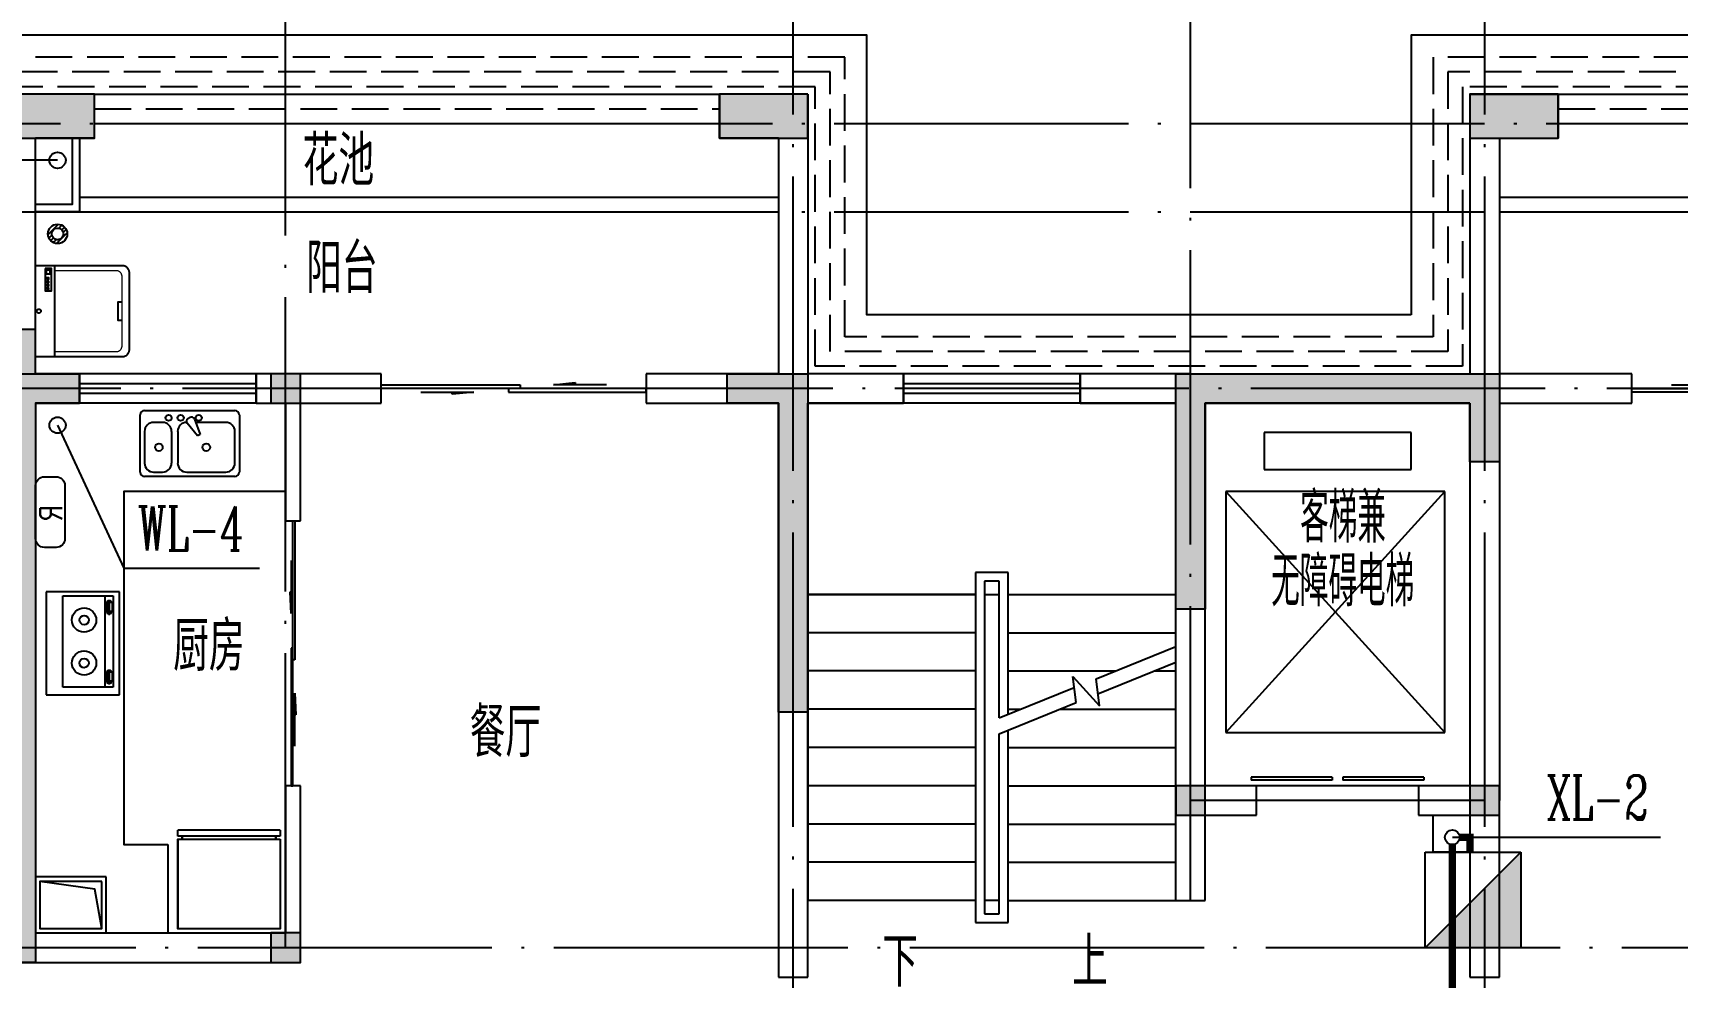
# Model space of a CAD drawing. Extents: x -287580 to -53108, y -522338 to -82629.
# Drawn here: x -248927 to -237751, y -465151 to -458735 of the extents above; entities that cross this region are included whole.
import ezdxf
from ezdxf.enums import TextEntityAlignment as Align

# ---------------------------------------------------------------- set-up
doc = ezdxf.new("R2010")
doc.units = 0
doc.header["$LTSCALE"] = 1000
doc.header["$MEASUREMENT"] = 0
doc.linetypes.add('DASH', pattern=[0.35, 0.25, -0.1])
doc.linetypes.add('DOTE', pattern=[2.42, 2, -0.2, 0.02, -0.2])
for name, color, linetype in [('DIM_SYMB', 99, 'Continuous'), ('DIM_污水', 3, 'Continuous'), ('DIM_消防', 3, 'Continuous'), ('DOTE', 99, 'Continuous'), ('EQUIP_地漏', 7, 'Continuous'), ('EQUIP_消火栓', 10, 'Continuous'), ('kan', 146, 'Continuous'), ('PIPE-消防', 1, 'Continuous'), ('PUB_TEXT', 7, 'Continuous'), ('STAIR', 99, 'Continuous'), ('VPIPE-污水', 2, 'Continuous'), ('VPIPE-消防', 1, 'Continuous'), ('WALL', 9, 'Continuous'), ('WINDOW', 99, 'Continuous'), ('填充', 8, 'Continuous'), ('家具', 187, 'Continuous'), ('屋面', 139, 'Continuous'), ('给排水标注', 4, 'Continuous'), ('表格', 157, 'Continuous')]:
    doc.layers.add(name, color=color, linetype=linetype)
doc.layers.add('洁、厨具', color=8, linetype='Continuous', lineweight=9)
doc.styles.add('_SIMPLEX', font='SIMPLEX.shx', dxfattribs={"width": 0.75})
doc.styles.add('_TCH_DIM', font='SIMPLEX', dxfattribs={"bigfont": 'GBCBIG'})
doc.styles.add('_TWT_SERIAL', font='COMPLEX', dxfattribs={"width": 0.8, "height": 3, "bigfont": 'HZTXT'})
doc.styles.add('DIM_FONT', font='simplex_.ttf', dxfattribs={"width": 0.7, "bigfont": 'GBCBIG'})
doc.styles.add('hnurban', font='gbenor.shx', dxfattribs={"width": 0.8, "bigfont": 'gbcbig.shx'})
doc.styles.get("Standard").update_dxf_attribs({"font": 'gbenor.shx', "bigfont": 'gbcbig.shx'})

# ---------------------------------------------------------------- blocks, each defined once
blk = doc.blocks.new('ASDGFSDFGGDF')
at = {"layer": '家具'}
for p, q in [((695, -609), (695, 0)), ((695, -609), (695, 0)), ((0, -670), (0, -629)), ((0, -629), (28, -629)), ((0, -670), (695, -670)), ((28, -629), (28, -609)), ((695, -609), (666, -609)), ((666, -609), (666, -629)), ((666, -629), (695, -629)), ((695, -629), (695, -670))]:
    blk.add_line(p, q, dxfattribs=at)
for points in [[(0, -609), (0, 0), (695, 0), (695, -609)], [(666, -609), (28, -609), (28, -629), (666, -629)]]:
    blk.add_lwpolyline(points, close=True, dxfattribs=at)
blk = doc.blocks.new('sdfdsfgf')
at = {"layer": '家具'}
for points in [[(1414289, 21341), (1413809, 21341), (1413809, 20961), (1414289, 20961), (1414289, 21341)], [(1414259, 20991), (1414211, 21259), (1413839, 21311)]]:
    blk.add_lwpolyline(points, dxfattribs=at)
blk.add_lwpolyline([(1414259, 21311), (1413839, 21311), (1413839, 20991), (1414259, 20991)], close=True, dxfattribs=at)
blk = doc.blocks.new('A$C685A49D5')
at = {"layer": '家具'}
for p, q in [((31, 450), (644, 450)), ((0, 31), (0, 419)), ((153, 368), (92, 368)), ((390, 277), (320, 363)), ((340, 402), (325, 393)), ((369, 391), (408, 287)), ((583, 368), (377, 368)), ((675, 419), (675, 31)), ((31, 307), (31, 92)), ((215, 92), (215, 307)), ((256, 307), (256, 92)), ((408, 287), (390, 277)), ((644, 92), (644, 307)), ((644, 0), (31, 0)), ((92, 31), (153, 31)), ((317, 31), (583, 31))]:
    blk.add_line(p, q, dxfattribs=at)
for centre, radius in [((194, 399), 20.5), ((276, 399), 20.5), ((399, 399), 20.5), ((128, 199), 25.6), ((450, 199), 25.6)]:
    blk.add_circle(centre, radius, dxfattribs=at)
for centre, radius, start, end in [((31, 419), 30.7, 90, 180), ((644, 419), 30.7, 0, 90), ((92, 307), 61.4, 90, 180), ((153, 307), 61.4, 0, 90), ((317, 307), 61.4, 90, 180), ((335, 376), 20.5, 120, 219.4623), ((350, 384), 20.5, 20.5377, 120), ((583, 307), 61.4, 0, 90), ((31, 31), 30.7, 180, 270), ((92, 92), 61.4, 180, 270), ((153, 92), 61.4, 270, 0), ((317, 92), 61.4, 180, 270), ((583, 92), 61.4, 270, 0), ((644, 31), 30.7, 270, 0)]:
    blk.add_arc(centre, radius, start, end, dxfattribs=at)
at = {"layer": '家具', "style": 'DIM_FONT', "width": 0.8, "flags": 9}
for tag in ['YSIZE', 'XSIZE']:
    blk.add_attdef(tag, (338, 450), '', height=0.5, rotation=270, dxfattribs=at)
blk = doc.blocks.new('$plan$00001601')
at = {"layer": '家具'}
for p, q in [((-350, 16), (350, 16)), ((-350, -484), (-350, 16)), ((350, 16), (350, -484)), ((-323, -98), (-323, -440)), ((299, -98), (-323, -98)), ((299, -440), (299, -98)), ((-323, -384), (299, -384)), ((-323, -440), (299, -440)), ((-291, -407), (-291, -418)), ((-216, -416), (-280, -416)), ((-280, -416), (-280, -433)), ((-280, -433), (-216, -433)), ((-216, -433), (-216, -416)), ((-199, -408), (-199, -418)), ((182, -407), (182, -418)), ((193, -416), (193, -433)), ((257, -416), (193, -416)), ((193, -433), (257, -433)), ((257, -433), (257, -416)), ((274, -408), (274, -418)), ((350, -484), (-350, -484))]:
    blk.add_line(p, q, dxfattribs=at)
for points in [[(-199, -408, 0.259034), (-201, -404, 0.076276), (-213, -399, 0.036515), (-226, -397, 0.026615), (-245, -396, 0.026615), (-264, -397, 0.036515), (-277, -399, 0.076276), (-289, -404, 0.259034), (-291, -408, 0.078462), (-291, -409, 0.056762)], [(-199, -418, 0.259034), (-201, -415, 0.076276), (-213, -410, 0.036515), (-226, -407, 0.026615), (-245, -406, 0.026615), (-264, -407, 0.036515), (-277, -410, 0.076276), (-289, -415, 0.259034), (-291, -418, 0.259034), (-289, -422, 0.056762), (-280, -426, 0.036515)], [(-216, -427, 0.008736), (-213, -427, 0.076276), (-201, -422, 0.259034), (-199, -418, 0.259034)], [(274, -408, 0.259034), (272, -404, 0.076276), (260, -399, 0.036515), (247, -397, 0.026615), (228, -396, 0.026615), (209, -397, 0.036515), (196, -399, 0.076276), (184, -404, 0.259034), (182, -408, 0.078462), (182, -409, 0.056762)], [(274, -418, 0.259034), (272, -415, 0.076276), (260, -410, 0.036515), (247, -407, 0.026615), (228, -406, 0.026615), (209, -407, 0.036515), (196, -410, 0.076276), (184, -415, 0.259034), (182, -418, 0.259034), (184, -422, 0.056762), (193, -426, 0.036515)], [(257, -427, 0.008736), (260, -427, 0.076276), (272, -422, 0.259034), (274, -418, 0.259034)]]:
    blk.add_lwpolyline(points, format="xyb", dxfattribs=at)
for centre, radius, start, end in [((-158, -243), 82.5, 0.964, 0), ((-158, -243), 31.6, 0.6532, 0), ((134, -243), 82.5, 180, 179.036), ((134, -243), 31.6, 180, 179.3468)]:
    blk.add_arc(centre, radius, start, end, dxfattribs=at)
blk = doc.blocks.new('A$C3451006C')
blk.add_lwpolyline([(-50, 330), (-50, -30, 0.414214), (10, -90), (90, -90, 0.414214), (150, -30), (150, 330, 0.414214), (90, 390), (10, 390, 0.414214)], format="xyb", close=True)
at = {"style": '_SIMPLEX', "width": 0.8}
blk.add_text('R', height=150, rotation=270, dxfattribs=at).set_placement((-32, 144), align=Align.CENTER)
blk = doc.blocks.new('$plan$00001623')
at = {"layer": '家具', "linetype": 'Continuous'}
blk.add_line((-341, -145), (342, -145), dxfattribs=at)
at = {"layer": '家具'}
blk.add_lwpolyline([(295, -706), (-295, -706, -0.414214), (-345, -656), (-345, 0), (345, 0), (345, -656, -0.414214)], format="xyb", close=True, dxfattribs=at)
for points in [[(323, -72), (152, -72), (152, -120), (323, -120)], [(163, -86), (177, -86), (177, -99), (163, -99)], [(189, -86), (202, -86), (202, -99), (189, -99)], [(213, -86), (227, -86), (227, -99), (213, -99)], [(239, -86), (253, -86), (253, -99), (239, -99)], [(281, -110), (309, -110), (309, -80), (281, -80)]]:
    blk.add_lwpolyline(points, close=True, dxfattribs=at)
at = {"layer": '家具', "lineweight": 13}
blk.add_lwpolyline([(307, -145), (307, -611, -0.414214), (267, -651), (-267, -651, -0.414214), (-307, -611), (-307, -145)], format="xyb", dxfattribs=at)
at = {"layer": '家具'}
blk.add_lwpolyline([(-71, -651), (-71, -623), (0, -623), (71, -623), (71, -651)], dxfattribs=at)
blk.add_circle((0, -25), 16, dxfattribs=at)
blk = doc.blocks.new('A$C3953257B')
at = {"layer": '填充'}
for points in [[(9950, 14500), (10550, 14500), (10550, 14200), (9950, 14200)], [(15050, 14500), (15650, 14500), (15650, 14200), (15050, 14200)], [(19900, 14500), (20500, 14500), (20500, 14200), (19900, 14200)], [(20300, 12900), (20500, 12900), (20500, 12600), (20300, 12600)], [(18500, 12600), (18700, 12600), (18700, 12400), (18500, 12400)], [(10350, 9800), (10550, 9800), (10550, 9600), (10350, 9600)], [(12350, 9800), (12550, 9800), (12550, 9600), (12350, 9600)], [(18500, 8800), (18700, 8800), (18700, 8600), (18500, 8600)]]:
    blk.add_hatch(color=256, dxfattribs=at).paths.add_polyline_path(points)
at = {"color": 6}
for points in [[(9950, 14500), (10550, 14500), (10550, 14200), (9950, 14200)], [(15050, 14500), (15650, 14500), (15650, 14200), (15050, 14200)], [(19900, 14500), (20500, 14500), (20500, 14200), (19900, 14200)], [(20300, 12900), (20500, 12900), (20500, 12600), (20300, 12600)], [(18500, 12600), (18700, 12600), (18700, 12400), (18500, 12400)], [(10350, 9800), (10550, 9800), (10550, 9600), (10350, 9600)], [(12350, 9800), (12550, 9800), (12550, 9600), (12350, 9600)], [(18500, 8800), (18700, 8800), (18700, 8600), (18500, 8600)]]:
    blk.add_lwpolyline(points, close=True, dxfattribs=at)
blk = doc.blocks.new('A$C17F555B1')
at = {"layer": '填充'}
h = blk.add_hatch(color=256, dxfattribs=at)
h.dxf.hatch_style = 1
h.paths.add_polyline_path([(55300, 3700), (55300, 3300), (55700, 3300), (55700, 3700)])
h.paths.add_polyline_path([(30100, 3700), (30100, 3300), (30500, 3300), (30500, 3700)])
h.paths.add_polyline_path([(25600, 3300), (25600, 3700), (25200, 3700), (25200, 3300)])
h.paths.add_polyline_path([(400, 3300), (400, 3700), (0, 3700), (0, 3300)])
h.paths.add_polyline_path([(45350, 10300), (45350, 8200), (45150, 8200), (45150, 10500), (45700, 10500), (45700, 10300)])
h.paths.add_polyline_path([(10550, 10500), (10550, 8200), (10350, 8200), (10350, 10300), (10000, 10300), (10000, 10500)])
h.paths.add_polyline_path([(5600, 0), (5100, 0), (5100, 2500), (5300, 2500), (5300, 200), (5600, 200)])
h.paths.add_polyline_path([(20500, 0), (20000, 0), (20000, 200), (20300, 200), (20300, 2500), (20500, 2500)])
h.paths.add_polyline_path([(35700, 0), (35200, 0), (35200, 2500), (35400, 2500), (35400, 200), (35700, 200)])
h.paths.add_polyline_path([(50600, 0), (50100, 0), (50100, 200), (50400, 200), (50400, 2500), (50600, 2500)])
h.paths.add_polyline_path([(54000, 0), (53350, 0), (53350, 200), (53800, 200), (53800, 2100), (54000, 2100)])
h.paths.add_polyline_path([(32450, 0), (31800, 0), (31800, 2100), (32000, 2100), (32000, 200), (32450, 200)])
h.paths.add_polyline_path([(23900, 0), (23250, 0), (23250, 200), (23700, 200), (23700, 2100), (23900, 2100)])
h.paths.add_polyline_path([(2350, 0), (1700, 0), (1700, 2100), (1900, 2100), (1900, 200), (2350, 200)])
h.paths.add_polyline_path([(50600, 9800), (50600, 6700), (51150, 6700), (51150, 6500), (50400, 6500), (50400, 9800), (50400, 10300), (50100, 10300), (50100, 10500), (50600, 10500), (50600, 10000), (50950, 10000), (50950, 9800)])
h.paths.add_polyline_path([(35400, 10300), (35400, 9800), (35400, 6500), (34650, 6500), (34650, 6700), (35200, 6700), (35200, 9800), (34850, 9800), (34850, 10000), (35200, 10000), (35200, 10500), (35700, 10500), (35700, 10300)])
h.paths.add_polyline_path([(20500, 10500), (20500, 10000), (20850, 10000), (20850, 9800), (20500, 9800), (20500, 6700), (21050, 6700), (21050, 6500), (20300, 6500), (20300, 9800), (20300, 10300), (20000, 10300), (20000, 10500)])
h.paths.add_polyline_path([(5300, 9800), (5300, 6500), (4550, 6500), (4550, 6700), (5100, 6700), (5100, 9800), (4750, 9800), (4750, 10000), (5100, 10000), (5100, 10500), (5600, 10500), (5600, 10300), (5300, 10300)])
h.paths.add_polyline_path([(15050, 10300), (13250, 10300), (13250, 8900), (13050, 8900), (13050, 10500), (15250, 10500), (15250, 9900), (15050, 9900)])
h.paths.add_polyline_path([(40650, 10300), (40650, 9900), (40450, 9900), (40450, 10500), (42650, 10500), (42650, 8900), (42450, 8900), (42450, 10300)])
h.paths.add_polyline_path([(39900, 1900), (39900, 1000), (40400, 1000), (40400, 800), (39900, 800), (39900, 0), (39300, 0), (39300, 200), (39700, 200), (39700, 1000), (39700, 1900)])
h.paths.add_polyline_path([(46100, 1900), (46100, 1000), (46100, 200), (46500, 200), (46500, 0), (45900, 0), (45900, 800), (45400, 800), (45400, 1000), (45900, 1000), (45900, 1900)])
h.paths.add_polyline_path([(40650, 5400), (40650, 5100), (41300, 5100), (41300, 4100), (41100, 4100), (41100, 4900), (40450, 4900), (39900, 4900), (39900, 4800), (39700, 4800), (39700, 5100), (40450, 5100), (40450, 5400)])
h.paths.add_polyline_path([(45350, 5400), (45350, 5100), (46100, 5100), (46100, 4800), (45900, 4800), (45900, 4900), (45350, 4900), (44700, 4900), (44700, 4100), (44500, 4100), (44500, 5100), (45150, 5100), (45150, 5400)])
h.paths.add_polyline_path([(30750, 9800), (30300, 9800), (30300, 6700), (30700, 6700), (30700, 6500), (30100, 6500), (30100, 10000), (30750, 10000)])
h.paths.add_polyline_path([(55700, 10000), (55700, 6500), (55100, 6500), (55100, 6700), (55500, 6700), (55500, 9800), (55050, 9800), (55050, 10000)])
h.paths.add_polyline_path([(16000, 1900), (16000, 1000), (16000, 200), (16400, 200), (16400, 0), (15800, 0), (15800, 800), (15300, 800), (15300, 1000), (15800, 1000), (15800, 1900)])
h.paths.add_polyline_path([(9800, 1900), (9800, 1000), (10300, 1000), (10300, 800), (9800, 800), (9800, 0), (9200, 0), (9200, 200), (9600, 200), (9600, 1000), (9600, 1900)])
h.paths.add_polyline_path([(15250, 5400), (15250, 5100), (16000, 5100), (16000, 4800), (15800, 4800), (15800, 4900), (15250, 4900), (14600, 4900), (14600, 4100), (14400, 4100), (14400, 5100), (15050, 5100), (15050, 5400)])
h.paths.add_polyline_path([(10550, 5400), (10550, 5100), (11200, 5100), (11200, 4100), (11000, 4100), (11000, 4900), (10350, 4900), (9800, 4900), (9800, 4800), (9600, 4800), (9600, 5100), (10350, 5100), (10350, 5400)])
h.paths.add_polyline_path([(25400, 9800), (24950, 9800), (24950, 10000), (25600, 10000), (25600, 6500), (25000, 6500), (25000, 6700), (25400, 6700)])
h.paths.add_polyline_path([(200, 9800), (200, 6700), (600, 6700), (600, 6500), (0, 6500), (0, 10000), (650, 10000), (650, 9800)])
at = {"color": 3}
for points in [[(5300, 9800), (5300, 6500), (4550, 6500), (4550, 6700), (5100, 6700), (5100, 9800), (4750, 9800), (4750, 10000), (5100, 10000), (5100, 10500), (5600, 10500), (5600, 10300), (5300, 10300)], [(10550, 10500), (10550, 8200), (10350, 8200), (10350, 10300), (10000, 10300), (10000, 10500)], [(15050, 10300), (13250, 10300), (13250, 8900), (13050, 8900), (13050, 10500), (15250, 10500), (15250, 9900), (15050, 9900)]]:
    blk.add_lwpolyline(points, close=True, dxfattribs=at)
blk = doc.blocks.new('$DorLib2D$00000131')
at = {"color": 0, "linetype": 'Continuous'}
for p, q in [((0.15, 0.125), (0.2319, 0.1973)), ((0.2319, 0.1973), (0.2319, 0.125)), ((-0.5, 0.125), (-0.5, 0)), ((0.0192, 0.125), (-0.5, 0.125)), ((0.0192, 0), (0.0192, 0.125)), ((0.35, 0.125), (0.15, 0.125)), ((-0.5, 0), (0.0192, 0)), ((-0.024, 0), (0.5, 0)), ((-0.024, -0.125), (-0.024, 0)), ((0.5, 0), (0.5, -0.125)), ((-0.35, -0.125), (-0.15, -0.125)), ((-0.2319, -0.1973), (-0.2319, -0.125)), ((-0.15, -0.125), (-0.2319, -0.1973)), ((0.5, -0.125), (-0.024, -0.125))]:
    blk.add_line(p, q, dxfattribs=at)
blk = doc.blocks.new('$WINLIB2D$00000001')
at = {"color": 0}
for points in [[(-0.5, 0.5), (-0.5, -0.5)], [(-0.5, 0.5), (0.5, 0.5)], [(0.5, -0.5), (0.5, 0.5)], [(0.5, 0.1667), (-0.5, 0.1667)], [(0.5, -0.1667), (-0.5, -0.1667)], [(-0.5, -0.5), (0.5, -0.5)]]:
    blk.add_lwpolyline(points, dxfattribs=at)
blk = doc.blocks.new('$DorLib2D$00000127')
at = {"color": 0, "linetype": 'Continuous'}
for p, q in [((-0.033, 0.795), (-0.533, 0.795)), ((-0.533, 0.795), (-0.533, 0.69)), ((-0.033, 0.795), (-0.033, 0.69)), ((0.033, 0.795), (0.033, 0.69)), ((0.533, 0.795), (0.033, 0.795)), ((0.533, 0.795), (0.533, 0.69)), ((-0.033, 0.69), (-0.533, 0.69)), ((0.533, 0.69), (0.033, 0.69)), ((0.5, 0.5), (-0.5, 0.5))]:
    blk.add_line(p, q, dxfattribs=at)
blk = doc.blocks.new('$TwtSys$00000327')
for p, q in [((-94, -9, 0), (9, 94, 0)), ((-9, -94, 0), (94, 9, 0)), ((12, 55, 0), (42, 84, 0)), ((40, 40, 0), (66, 66, 0)), ((55, 12, 0), (84, 42, 0)), ((-84, -42, 0), (-55, -12, 0)), ((-66, -66, 0), (-40, -40, 0)), ((-42, -84, 0), (-12, -55, 0))]:
    blk.add_line(p, q)
for radius in [94, 56.4]:
    blk.add_circle((0, 0, 0), radius)
blk = doc.blocks.new('$TwtSys$00000434')
for p, q in [((-0.5, 0.5), (-0.5, -0.5)), ((-0.5, -0.5), (0.5, 0.5)), ((0.5, 0.5), (-0.5, 0.5)), ((0.5, -0.5), (0.5, 0.5)), ((-0.5, -0.5), (0.5, -0.5))]:
    blk.add_line(p, q)
blk.add_solid([(0.5, -0.5), (0.5, 0.5), (-0.5, -0.5)])

msp = doc.modelspace()

# ---------------------------------------------------------------- hatches: boundary and pattern name
at = {"layer": 'PIPE-消防'}
for points in [[(-239158.8, -464200.9), (-239158.8, -464175.9), (-239133.8, -464175.9)], [(-239158.8, -464200.9), (-239133.8, -464200.9), (-239133.8, -464175.9)]]:
    msp.add_hatch(color=256, dxfattribs=at).paths.add_polyline_path(points)

# ---------------------------------------------------------------- linework, layer by layer
at = {"layer": 'DIM_SYMB'}
for points in [[(-243058.8, -464760.9, 0, 0, 0), (-243058.8, -461900.9, 0, 0, 0), (-241758.8, -461900.9, 0, 0, 0), (-241758.8, -462770.9, 80, 0, 0), (-241758.8, -463070.9, 0, 0, 0)], [(-241758.8, -464760.9, 0, 0, 0), (-241758.8, -463630.9, 80, 0, 0), (-241758.8, -463330.9, 0, 0, 0)]]:
    msp.add_lwpolyline(points, format="xyseb", dxfattribs=at)
at = {"layer": 'DIM_污水'}
for p, q in [((-248758.8, -459600.9), (-249151.1, -459600.9)), ((-248758.8, -461400.9), (-248308.8, -462372.4, 0)), ((-248308.8, -462372.4, 0), (-247387.5, -462372.4, 0))]:
    msp.add_line(p, q, dxfattribs=at)
at = {"layer": 'DIM_消防'}
for p, q in [((-239278.8, -464200.9), (-238752, -464200.9)), ((-238752, -464200.9), (-237864.2, -464200.9))]:
    msp.add_line(p, q, dxfattribs=at)
at = {"layer": 'DOTE', "linetype": 'DOTE'}
for p, q in [((-247208.8, -464950.9), (-247208.8, -457872.4)), ((-243758.8, -466550.9), (-243758.8, -457872.4)), ((-241058.8, -464630.9), (-241058.8, -457872.4)), ((-239058.8, -466550.9), (-239058.8, -457872.4)), ((-255580, -459350.9), (-197406.7, -459350.9)), ((-255580, -459950.9), (-197406.7, -459950.9)), ((-233808.8, -461150.9), (-249008.8, -461150.9)), ((-239058.8, -463950.9), (-241058.8, -463950.9)), ((-197406.7, -464950.9), (-255580, -464950.9))]:
    msp.add_line(p, q, dxfattribs=at)
at = {"layer": 'EQUIP_消火栓', "color": 99}
msp.add_lwpolyline([(-239408.8, -464050.9), (-239158.8, -464050.9), (-239158.8, -464300.9), (-239408.8, -464300.9)], close=True, dxfattribs=at)
at = {"layer": 'kan'}
for p, q in [((-248508.8, -459150.9), (-244258.8, -459150.9)), ((-238558.8, -459150.9), (-234308.8, -459150.9)), ((-248508.8, -459350.9), (-244258.8, -459350.9)), ((-238558.8, -459350.9), (-234308.8, -459350.9))]:
    msp.add_line(p, q, dxfattribs=at)
at = {"layer": 'kan', "linetype": 'DASH'}
for p, q in [((-248508.8, -459250.9), (-244258.8, -459250.9)), ((-238558.8, -459250.9), (-234308.8, -459250.9))]:
    msp.add_line(p, q, dxfattribs=at)
at = {"layer": 'kan', "color": 124}
for p, q in [((-248608.8, -459850.9), (-243858.8, -459850.9)), ((-238958.8, -459850.9), (-234208.8, -459850.9)), ((-248908.8, -459950.9), (-243858.8, -459950.9)), ((-238958.8, -459950.9), (-233908.8, -459950.9))]:
    msp.add_line(p, q, dxfattribs=at)
at = {"layer": 'PIPE-消防', "const_width": 50}
for points in [[(-239278.8, -464250.9), (-239278.8, -466300.9)], [(-239228.8, -464200.9), (-239158.8, -464200.9)], [(-239158.8, -464200.9), (-239158.8, -464300.9)]]:
    msp.add_lwpolyline(points, dxfattribs=at)
at = {"layer": 'STAIR'}
for p, q in [((-241158.8, -461250.9), (-243658.8, -461250.9)), ((-243658.8, -461250.9), (-243658.8, -462550.9)), ((-241158.8, -462550.9), (-241158.8, -461250.9)), ((-242298.8, -462400.9), (-242518.8, -462400.9)), ((-242518.8, -462400.9), (-242518.8, -464780.9)), ((-242298.8, -463365.9), (-242298.8, -462400.9)), ((-243658.8, -462550.9), (-243658.8, -464630.9)), ((-242518.8, -462550.9), (-243658.8, -462550.9)), ((-243658.8, -462550.9), (-242518.8, -462550.9)), ((-242358.8, -462460.9), (-242458.8, -462460.9)), ((-242458.8, -462460.9), (-242458.8, -464720.9)), ((-242458.8, -462550.9), (-242458.8, -464630.9)), ((-242458.8, -462550.9), (-242358.8, -462550.9)), ((-242358.8, -463390.2), (-242358.8, -462460.9)), ((-242358.8, -463390.2), (-242358.8, -462550.9)), ((-242298.8, -462550.9), (-241158.8, -462550.9)), ((-242298.8, -462550.9), (-241158.8, -462550.9)), ((-241158.8, -462903.6), (-241158.8, -462550.9)), ((-242518.8, -462810.9), (-243658.8, -462810.9)), ((-242298.8, -462810.9), (-241158.8, -462810.9)), ((-241700.4, -463123.2), (-241158.8, -462903.6)), ((-242518.8, -463070.9), (-243658.8, -463070.9)), ((-242298.8, -463070.9), (-241571.3, -463070.9)), ((-241835.7, -463286), (-241857.6, -463108.9)), ((-241857.6, -463108.9), (-241677.4, -463308.6)), ((-241687.7, -463226), (-241158.8, -463011.5)), ((-241305.1, -463070.9), (-241158.8, -463070.9)), ((-241158.8, -464630.9), (-241158.8, -463011.5)), ((-242358.8, -463390.2), (-241848.4, -463183.3)), ((-241677.4, -463308.6), (-241700.4, -463123.2)), ((-242518.8, -463330.9), (-243658.8, -463330.9)), ((-242358.8, -463498.1), (-241835.7, -463286)), ((-242298.8, -463330.9), (-242212.5, -463330.9)), ((-241946.3, -463330.9), (-241158.8, -463330.9)), ((-242358.8, -464630.9), (-242358.8, -463498.1)), ((-242358.8, -464720.9), (-242358.8, -463498.1)), ((-242298.8, -464780.9), (-242298.8, -463473.8)), ((-242518.8, -463590.9), (-243658.8, -463590.9)), ((-242298.8, -463590.9), (-241158.8, -463590.9)), ((-242518.8, -463850.9), (-243658.8, -463850.9)), ((-242298.8, -463850.9), (-241158.8, -463850.9)), ((-242518.8, -464110.9), (-243658.8, -464110.9)), ((-242298.8, -464110.9), (-241158.8, -464110.9)), ((-242518.8, -464370.9), (-243658.8, -464370.9)), ((-242298.8, -464370.9), (-241158.8, -464370.9)), ((-242518.8, -464630.9), (-243658.8, -464630.9)), ((-242358.8, -464630.9), (-242458.8, -464630.9)), ((-242298.8, -464630.9), (-241158.8, -464630.9)), ((-242518.8, -464780.9), (-242298.8, -464780.9)), ((-242458.8, -464720.9), (-242358.8, -464720.9))]:
    msp.add_line(p, q, dxfattribs=at)
at = {"layer": 'STAIR', "color": 197}
for p, q in [((-240558.8, -461450.9, 76423.5), (-240558.8, -461700.9, 76423.5)), ((-239558.8, -461450.9, 76423.5), (-240558.8, -461450.9, 76423.5)), ((-239558.8, -461700.9, 76423.5), (-239558.8, -461450.9, 76423.5)), ((-240558.8, -461700.9, 76423.5), (-239558.8, -461700.9, 76423.5)), ((-240817.7, -461850.9, 76423.5), (-240817.7, -463488.5, 76423.5)), ((-239329.2, -461850.9, 76423.5), (-240817.7, -461850.9, 76423.5)), ((-240817.7, -461850.9, 76423.5), (-239329.2, -463488.5, 76423.5)), ((-240817.7, -463488.5, 76423.5), (-239329.2, -461850.9, 76423.5)), ((-239329.2, -463488.5, 76423.5), (-239329.2, -461850.9, 76423.5)), ((-240817.7, -463488.5, 76423.5), (-239329.2, -463488.5, 76423.5))]:
    msp.add_line(p, q, dxfattribs=at)
at = {"layer": 'VPIPE-污水'}
for centre in [(-248758.8, -459600.9), (-248758.8, -461400.9)]:
    msp.add_circle(centre, 55, dxfattribs=at)
at = {"layer": 'VPIPE-消防'}
msp.add_circle((-239278.8, -464200.9), 50, dxfattribs=at)
at = {"layer": 'WALL'}
for p, q in [((-248508.8, -459150.9), (-249108.8, -459150.9)), ((-248508.8, -459450.9), (-248508.8, -459150.9)), ((-243658.8, -459150.9), (-244258.8, -459150.9)), ((-244258.8, -459450.9), (-244258.8, -459150.9)), ((-243658.8, -459150.9), (-243658.8, -461050.9)), ((-239158.8, -459150.9), (-239158.8, -461050.9)), ((-239158.8, -459150.9), (-238558.8, -459150.9)), ((-238558.8, -459150.9), (-238558.8, -459450.9)), ((-248908.8, -461050.9), (-248908.8, -459450.9)), ((-248508.8, -459450.9), (-248908.8, -459450.9)), ((-243858.8, -459450.9), (-244258.8, -459450.9)), ((-243858.8, -459450.9), (-243858.8, -461050.9)), ((-238958.8, -459450.9), (-238958.8, -461050.9)), ((-238958.8, -459450.9), (-238558.8, -459450.9)), ((-248608.8, -461050.9), (-248908.8, -461050.9)), ((-248608.8, -461250.9), (-248608.8, -461050.9)), ((-247208.8, -461050.9), (-247408.8, -461050.9)), ((-247408.8, -461050.9), (-247408.8, -461250.9)), ((-246558.8, -461050.9), (-247208.8, -461050.9)), ((-246558.8, -461250.9), (-246558.8, -461050.9)), ((-243858.8, -461050.9), (-244758.8, -461050.9)), ((-244758.8, -461050.9), (-244758.8, -461250.9)), ((-243008.8, -461050.9), (-243658.8, -461050.9)), ((-243008.8, -461250.9), (-243008.8, -461050.9)), ((-241058.8, -461050.9), (-241808.8, -461050.9)), ((-241808.8, -461050.9), (-241808.8, -461250.9)), ((-241058.8, -461050.9), (-239158.8, -461050.9)), ((-238058.8, -461050.9), (-238958.8, -461050.9)), ((-238058.8, -461250.9), (-238058.8, -461050.9)), ((-248908.8, -461250.9), (-248908.8, -461650.9)), ((-248908.8, -461250.9), (-248608.8, -461250.9)), ((-247408.8, -461250.9), (-247208.8, -461250.9)), ((-247208.8, -461250.9), (-247208.8, -462050.9)), ((-247108.8, -462050.9), (-247108.8, -461250.9)), ((-247108.8, -461250.9), (-246558.8, -461250.9)), ((-244758.8, -461250.9), (-243858.8, -461250.9)), ((-243858.8, -461250.9), (-243858.8, -465150.9)), ((-243658.8, -465150.9), (-243658.8, -461250.9)), ((-243658.8, -461250.9), (-243008.8, -461250.9)), ((-241808.8, -461250.9), (-241158.8, -461250.9)), ((-241158.8, -463950.9), (-241158.8, -461250.9)), ((-240958.8, -463850.9), (-240958.8, -461250.9)), ((-240958.8, -461250.9), (-239158.8, -461250.9)), ((-239158.8, -461250.9), (-239158.8, -463850.9)), ((-238958.8, -461250.9), (-238058.8, -461250.9)), ((-238958.8, -461250.9), (-238958.8, -463950.9)), ((-248908.8, -461650.9), (-248908.8, -463650.9)), ((-247208.8, -462050.9), (-247108.8, -462050.9)), ((-248908.8, -463650.9), (-248908.8, -464850.9)), ((-247108.8, -463850.9), (-247208.8, -463850.9)), ((-247208.8, -463850.9), (-247208.8, -464850.9)), ((-247108.8, -465050.9), (-247108.8, -463850.9)), ((-240608.8, -463850.9), (-240958.8, -463850.9)), ((-240608.8, -464050.9), (-240608.8, -463850.9)), ((-239158.8, -463850.9), (-239508.8, -463850.9)), ((-239508.8, -463850.9), (-239508.8, -464050.9)), ((-241158.8, -464630.9), (-241158.8, -463950.9)), ((-238958.8, -465150.9), (-238958.8, -463950.9)), ((-240958.8, -464630.9), (-240958.8, -464050.9)), ((-240958.8, -464050.9), (-240608.8, -464050.9)), ((-239508.8, -464050.9), (-239158.8, -464050.9)), ((-239158.8, -464050.9), (-239158.8, -465150.9)), ((-241158.8, -464630.9), (-240958.8, -464630.9)), ((-248908.8, -464850.9), (-247208.8, -464850.9)), ((-249008.8, -465050.9), (-247108.8, -465050.9)), ((-243858.8, -465150.9), (-243658.8, -465150.9)), ((-239158.8, -465150.9), (-238958.8, -465150.9))]:
    msp.add_line(p, q, dxfattribs=at)
at = {"layer": '家具'}
msp.add_line((-248008.8, -464250.9, 0), (-248008.8, -464850.9, 0), dxfattribs=at)
at = {"layer": '家具', "elevation": 0}
msp.add_lwpolyline([(-247208.8, -461850.9), (-247208.8, -461850.9), (-248308.8, -461850.9), (-248308.8, -461850.9), (-248308.8, -464250.9), (-248308.8, -464250.9), (-248308.8, -464250.9), (-248008.8, -464250.9)], dxfattribs=at)
at = {"layer": '屋面', "color": 99}
msp.add_lwpolyline([(-239558.8, -460650.9), (-243258.8, -460650.9), (-243258.8, -458750.9), (-249508.8, -458750.9), (-249508.8, -460350.9), (-254608.8, -460350.9), (-254608.8, -468650.9), (-252908.8, -468650.9), (-252908.8, -472650.9), (-250158.8, -472650.9), (-250158.8, -474050.9), (-243308.8, -474050.9), (-243308.8, -471950.9), (-239508.8, -471950.9), (-239508.8, -474050.9), (-232658.8, -474050.9), (-232658.8, -472650.9), (-229908.8, -472650.9), (-229908.8, -468650.9), (-228208.8, -468650.9), (-228208.8, -460350.9), (-233308.8, -460350.9), (-233308.8, -458750.9), (-239558.8, -458750.9)], close=True, dxfattribs=at)
at = {"layer": '屋面', "color": 99, "linetype": 'DASH'}
for points in [[(-239408.8, -460800.9), (-243408.8, -460800.9), (-243408.8, -458900.9), (-249358.8, -458900.9), (-249358.8, -460500.9), (-254458.8, -460500.9), (-254458.8, -468500.9), (-252758.8, -468500.9), (-252758.8, -472500.9), (-250008.8, -472500.9), (-250008.8, -473900.9), (-243458.8, -473900.9), (-243458.8, -471800.9), (-239358.8, -471800.9), (-239358.8, -473900.9), (-232808.8, -473900.9), (-232808.8, -472500.9), (-230058.8, -472500.9), (-230058.8, -468500.9), (-228358.8, -468500.9), (-228358.8, -460500.9), (-233458.8, -460500.9), (-233458.8, -458900.9), (-239408.8, -458900.9)], [(-239308.8, -460900.9), (-243508.8, -460900.9), (-243508.8, -459000.9), (-249258.8, -459000.9), (-249258.8, -460600.9), (-254358.8, -460600.9), (-254358.8, -468400.9), (-252658.8, -468400.9), (-252658.8, -472400.9), (-249908.8, -472400.9), (-249908.8, -473800.9), (-243558.8, -473800.9), (-243558.8, -471700.9), (-239258.8, -471700.9), (-239258.8, -473800.9), (-232908.8, -473800.9), (-232908.8, -472400.9), (-230158.8, -472400.9), (-230158.8, -468400.9), (-228458.8, -468400.9), (-228458.8, -460600.9), (-233558.8, -460600.9), (-233558.8, -459000.9), (-239308.8, -459000.9)], [(-239208.8, -461000.9), (-243608.8, -461000.9), (-243608.8, -459100.9), (-249158.8, -459100.9), (-249158.8, -460700.9), (-254258.8, -460700.9), (-254258.8, -468300.9), (-252558.8, -468300.9), (-252558.8, -472300.9), (-249808.8, -472300.9), (-249808.8, -473700.9), (-243658.8, -473700.9), (-243658.8, -471600.9), (-239158.8, -471600.9), (-239158.8, -473700.9), (-233008.8, -473700.9), (-233008.8, -472300.9), (-230258.8, -472300.9), (-230258.8, -468300.9), (-228558.8, -468300.9), (-228558.8, -460700.9), (-233658.8, -460700.9), (-233658.8, -459100.9), (-239208.8, -459100.9)]]:
    msp.add_lwpolyline(points, close=True, dxfattribs=at)
at = {"layer": '给排水标注'}
for points in [[(-248908.8, -459950.9), (-248908.8, -459450.9), (-248608.8, -459450.9), (-248608.8, -459950.9)], [(-248908.8, -459450.9), (-248658.8, -459450.9), (-248658.8, -459900.9), (-248908.8, -459900.9)]]:
    msp.add_lwpolyline(points, close=True, dxfattribs=at)

# ---------------------------------------------------------------- block references
at = {"layer": 'EQUIP_地漏', "xscale": 0.7, "yscale": 0.7, "zscale": 0.7}
msp.add_blockref('$TwtSys$00000327', (-248758.8, -460100.9), dxfattribs=at)
at = {"layer": 'EQUIP_消火栓', "xscale": 650, "yscale": -650, "zscale": 650, "rotation": 270}
msp.add_blockref('$TwtSys$00000434', (-239138.8, -464625.9), dxfattribs=at)
at = {"layer": 'WINDOW'}
for name, p, xscale, yscale, zscale, rotation in [('$WINLIB2D$00000001', (-248008.8, -461150.9), 1200, 200, 1200, 180), ('$WINLIB2D$00000001', (-242408.8, -461150.9), -1200, -200, -1200, 9.651644340476064e-08), ('$DorLib2D$00000131', (-245658.8, -461150.9), -1800, -200, -1800, 359.9999998587214), ('$DorLib2D$00000131', (-237158.8, -461150.9), 1800, -200, 1800, 9.792489851154263e-09), ('$DorLib2D$00000131', (-247158.8, -462950.9), 1800, 100, 1800, 90)]:
    msp.add_blockref(name, p, dxfattribs=dict(at, xscale=xscale, yscale=yscale, zscale=zscale, rotation=rotation))
at = {"layer": 'WINDOW', "xscale": 1100, "yscale": 200, "zscale": 1100}
msp.add_blockref('$DorLib2D$00000127', (-240058.8, -463950.9), dxfattribs=at)
at = {"layer": '家具'}
for name, p in [('A$C685A49D5', (-248198.3, -461750.2, 0)), ('sdfdsfgf', (-1662717.8, -485811.5))]:
    msp.add_blockref(name, p, dxfattribs=at)
at = {"layer": '家具', "xscale": -1}
msp.add_blockref('A$C3451006C', (-248758.8, -462141.5, 0), dxfattribs=at)
at = {"layer": '家具', "xscale": -1, "rotation": 90}
msp.add_blockref('$plan$00001601', (-248821.5, -462883, 0), dxfattribs=at)
at = {"layer": '家具', "rotation": 180}
msp.add_blockref('ASDGFSDFGGDF', (-247246.5, -464822.5, 0), dxfattribs=at)
at = {"layer": '洁、厨具', "xscale": 0.9000000001396984, "yscale": 0.9000000001396984, "zscale": 0.9000000001396984, "rotation": 90}
msp.add_blockref('$plan$00001623', (-248908.8, -460625.9), dxfattribs=at)
at = {"layer": '表格', "xscale": -1}
msp.add_blockref('A$C3953257B', (-228608.8, -473650.9), dxfattribs=at)
at = {"layer": '表格'}
msp.add_blockref('A$C17F555B1', (-254208.8, -471550.9), dxfattribs=at)

# ---------------------------------------------------------------- texts
at = {"layer": 'DIM_污水', "color": 7, "style": '_TWT_SERIAL', "width": 0.64}
msp.add_text('WL-4', height=300, dxfattribs=at).set_placement((-248215.5, -462252.4, 0))
at = {"layer": 'DIM_消防', "color": 7, "style": '_TWT_SERIAL', "width": 0.64}
msp.add_text('XL-2', height=300, dxfattribs=at).set_placement((-238637.3, -464080.9))
at = {"layer": 'PUB_TEXT'}
for s, p in [('花池', (-247093.1, -459771.9, 0)), ('花池', (-247093.1, -459771.9)), ('阳台', (-247069.7, -460504.2, 0)), ('阳台', (-247069.7, -460504.2)), ('厨房', (-247973.3, -463070.8, 0)), ('餐厅', (-245957.5, -463656.8, 0))]:
    msp.add_text(s, height=337.59, dxfattribs=at).set_placement(p)
at = {"layer": 'PUB_TEXT', "style": 'hnurban', "width": 0.8}
for s, p in [('客梯兼', (-240313.4, -462198, 152847)), ('无障碍电梯', (-240510, -462631, 152847))]:
    msp.add_text(s, height=337.59, dxfattribs=at).set_placement(p)
at = {"layer": 'PUB_TEXT', "style": '_TCH_DIM'}
for s, p in [('下', (-243153.7, -465215.9)), ('上', (-241863.1, -465215.9))]:
    msp.add_text(s, height=337.6, dxfattribs=at).set_placement(p)

doc.saveas('drawing.dxf')
